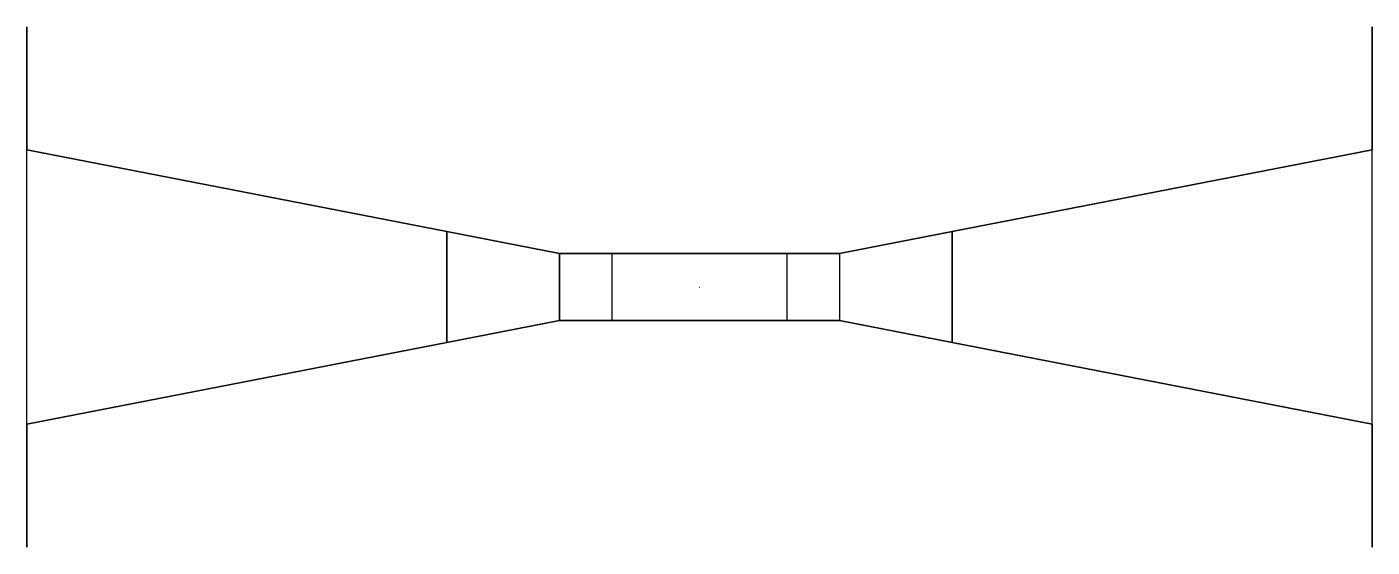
# Model space of a CAD drawing. Header units: metres. Extents: x -23058 to 23058, y -8919 to 8919.
import ezdxf

# ---------------------------------------------------------------- set-up
doc = ezdxf.new("R2010")
doc.units = ezdxf.units.M

msp = doc.modelspace()

# ---------------------------------------------------------------- linework, layer by layer
msp.add_line((0, 0), (10, 0))
at = {"color": 1}
for points in [[(-23058, 4699, -2720), (-23058, 8919, -2720), (-23058, 8919, 3950), (-23058, 4699, 3950)], [(23058, 4699, -2720), (23058, 8919, -2720), (23058, 8919, 3950), (23058, 4699, 3950)], [(-8658, -1900, -2720), (-23058, -4699, -2720), (-23058, 4699, -2720), (-8658, 1900, -2720)], [(-8658, 1900, -2720), (-23058, 4699, -2720), (-23058, 4699, 3950), (-8658, 1900, 3950)], [(8658, -1900, -2720), (23058, -4699, -2720), (23058, 4699, -2720), (8658, 1900, -2720)], [(8658, 1900, -2720), (23058, 4699, -2720), (23058, 4699, 3950), (8658, 1900, 3950)], [(-4800, -1150, -1500), (-8658, -1900, -2720), (-8658, 1900, -2720), (-4800, 1150, -1500)], [(-4800, 1150, -1500), (-8658, 1900, -2720), (-8658, 1900, 3950), (-4800, 1150, 3950)], [(4800, -1150, -1500), (8658, -1900, -2720), (8658, 1900, -2720), (4800, 1150, -1500)], [(4800, 1150, -1500), (8658, 1900, -2720), (8658, 1900, 3950), (4800, 1150, 3950)], [(-4800, -1150, -1500), (-4800, 1150, -1500), (4800, 1150, -1500), (4800, -1150, -1500)], [(-4800, 1150, -1500), (-4800, 1150, 6000), (4800, 1150, 6000), (4800, 1150, -1500)], [(-3000, -1150, 6000), (3000, -1150, 6000), (3000, 1150, 6000), (-3000, 1150, 6000)], [(-4800, -1150, -1500), (-8658, -1900, -2720), (-8658, -1900, 3950), (-4800, -1150, 3950)], [(-4800, -1150, -1500), (-4800, -1150, 6000), (4800, -1150, 6000), (4800, -1150, -1500)], [(4800, -1150, -1500), (8658, -1900, -2720), (8658, -1900, 3950), (4800, -1150, 3950)], [(-8658, -1900, -2720), (-23058, -4699, -2720), (-23058, -4699, 3950), (-8658, -1900, 3950)], [(8658, -1900, -2720), (23058, -4699, -2720), (23058, -4699, 3950), (8658, -1900, 3950)], [(-23058, -4699, -2720), (-23058, -8919, -2720), (-23058, -8919, 3950), (-23058, -4699, 3950)], [(23058, -4699, -2720), (23058, -8919, -2720), (23058, -8919, 3950), (23058, -4699, 3950)]]:
    msp.add_polyline3d(points, close=True, dxfattribs=at)

doc.saveas('drawing.dxf')
